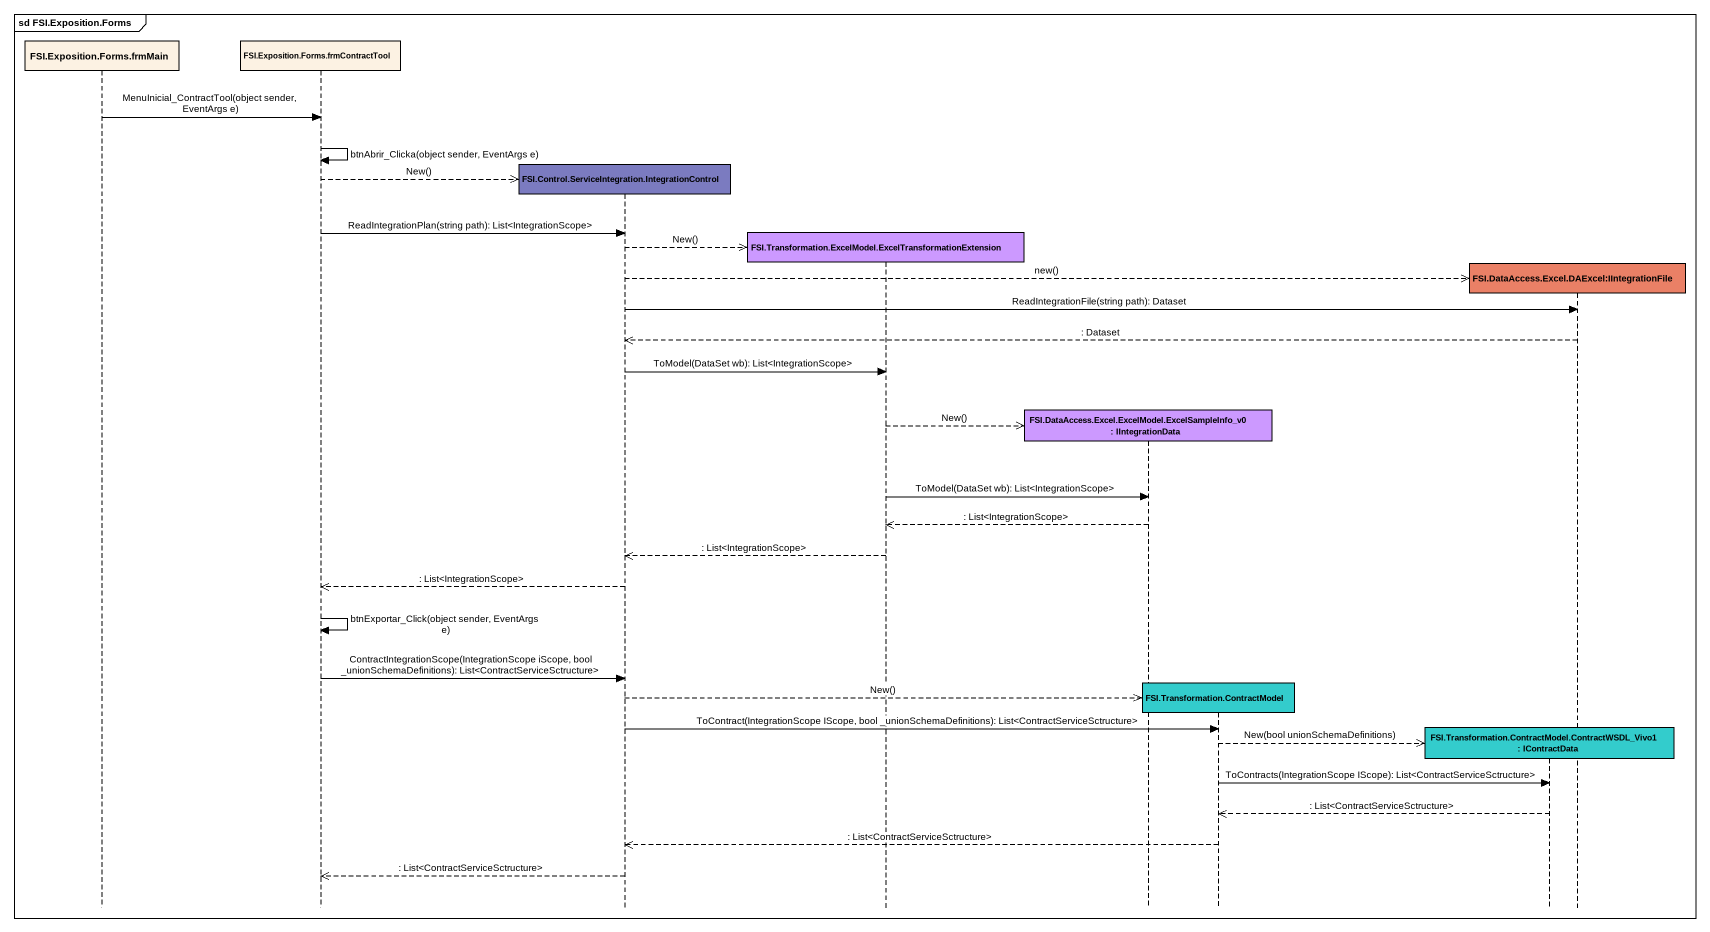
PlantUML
@startuml
mainframe sd FSI.Exposition.Forms
hide footbox
participant "FSI.Exposition.Forms.frmMain" as FSI_Exposition_Forms_frmMain
participant "FSI.Exposition.Forms.frmContractTool" as FSI_Exposition_Forms
participant "FSI.Control.ServiceIntegration.IntegrationControl" as FSI_Control #7B7BC0
participant "FSI.Transformation.ExcelModel.ExcelTransformationExtension" as FSI_Transformation #CC99FF
participant "FSI.DataAccess.Excel.ExcelModel.ExcelSampleInfo_v0 : IIntegrationData" as FSI_DataAccess_Excel #CC99FF
participant "FSI.Transformation.ContractModel" as FSI_Transformation_2 #33CCCC
participant "FSI.Transformation.ContractModel.ContractWSDL_Vivo1 : IContractData" as FSI_Transformation_3 #33CCCC
participant "FSI.DataAccess.Excel.DAExcel:IIntegrationFile" as FSI_DataAccess_Excel_2 #EA8066

FSI_Exposition_Forms_frmMain -> FSI_Exposition_Forms : MenuInicial_ContractTool(object sender, EventArgs e)
FSI_Exposition_Forms -> FSI_Exposition_Forms : btnAbrir_Clicka(object sender, EventArgs e)
FSI_Exposition_Forms -->> FSI_Control ** : New()
FSI_Exposition_Forms -> FSI_Control : ReadIntegrationPlan(string path): List<IntegrationScope>
FSI_Control -->> FSI_Transformation ** : New()
FSI_Control -->> FSI_DataAccess_Excel_2 ** : new()
FSI_Control -> FSI_DataAccess_Excel_2 : ReadIntegrationFile(string path): Dataset
FSI_DataAccess_Excel_2 -->> FSI_Control : : Dataset
FSI_Control -> FSI_Transformation : ToModel(DataSet wb): List<IntegrationScope>
FSI_Transformation -->> FSI_DataAccess_Excel ** : New()
FSI_Transformation -> FSI_DataAccess_Excel : ToModel(DataSet wb): List<IntegrationScope>
FSI_DataAccess_Excel -->> FSI_Transformation : : List<IntegrationScope>
FSI_Transformation -->> FSI_Control : : List<IntegrationScope>
FSI_Control -->> FSI_Exposition_Forms : : List<IntegrationScope>
FSI_Exposition_Forms -> FSI_Exposition_Forms : btnExportar_Click(object sender, EventArgs e)
FSI_Exposition_Forms -> FSI_Control : ContractIntegrationScope(IntegrationScope iScope, bool _unionSchemaDefinitions): List<ContractServiceSctructure>
FSI_Control -->> FSI_Transformation_2 ** : New()
FSI_Control -> FSI_Transformation_2 : ToContract(IntegrationScope IScope, bool _unionSchemaDefinitions): List<ContractServiceSctructure>
FSI_Transformation_2 -->> FSI_Transformation_3 ** : New(bool unionSchemaDefinitions)
FSI_Transformation_2 -> FSI_Transformation_3 : ToContracts(IntegrationScope IScope): List<ContractServiceSctructure>
FSI_Transformation_3 -->> FSI_Transformation_2 : : List<ContractServiceSctructure>
FSI_Transformation_2 -->> FSI_Control : : List<ContractServiceSctructure>
FSI_Control -->> FSI_Exposition_Forms : : List<ContractServiceSctructure>
@enduml
